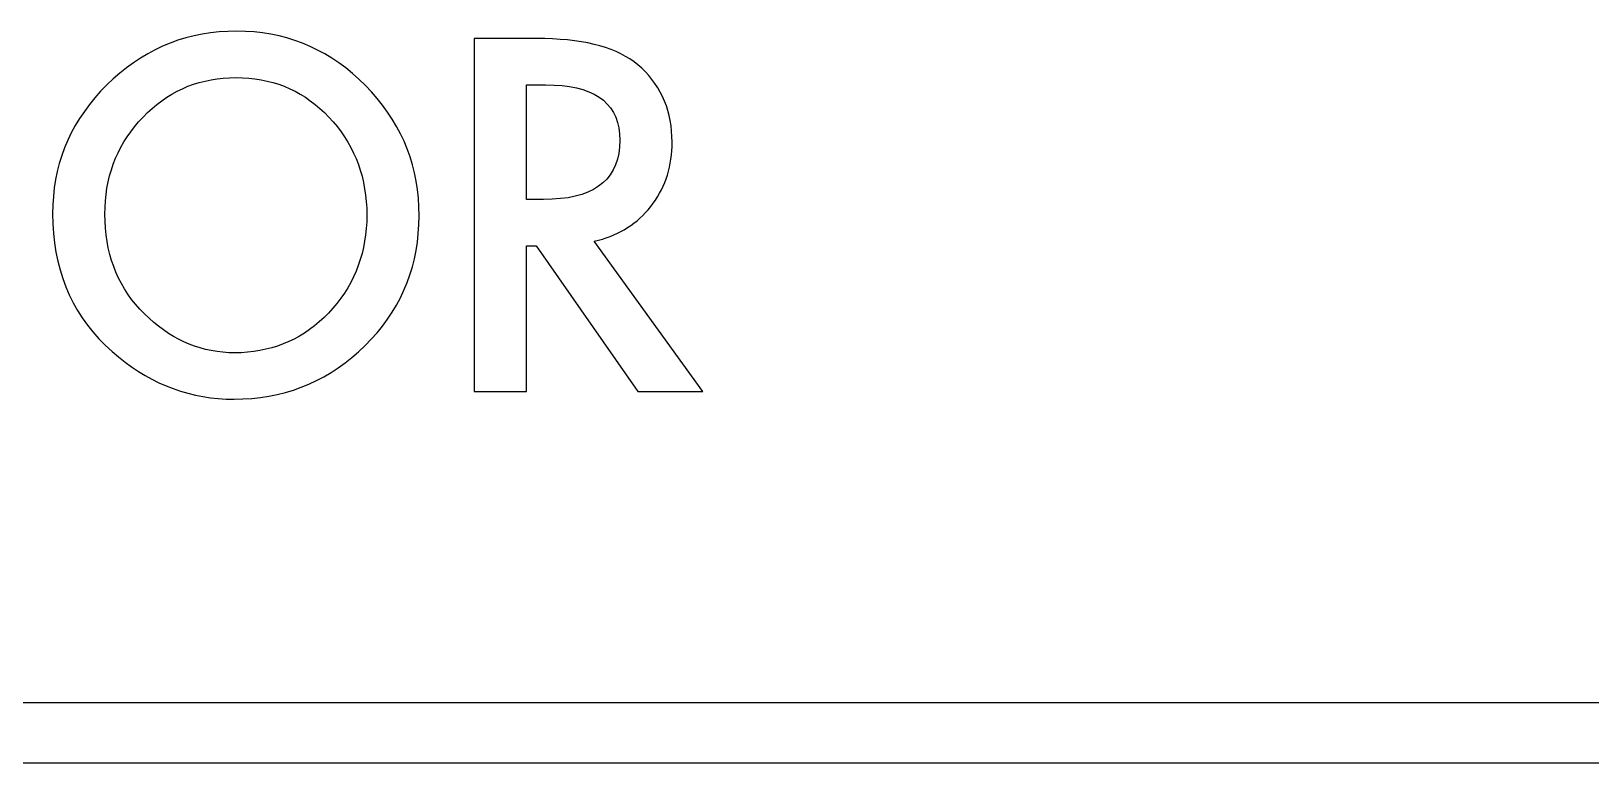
# Model space of a CAD drawing. Header units: metres. Extents: x 6 to 207, y 15 to 119.
# Drawn here: x 168.75 to 181.78, y 112.55 to 118.66 of the extents above; entities that cross this region are included whole.
import ezdxf

# ---------------------------------------------------------------- set-up
doc = ezdxf.new("R2010")
doc.units = ezdxf.units.M

msp = doc.modelspace()

# ---------------------------------------------------------------- linework, layer by layer
for p, q in [((169.914, 118.559), (169.85, 118.532)), ((169.979, 118.582), (169.914, 118.559)), ((170.045, 118.602), (169.979, 118.582)), ((170.113, 118.619), (170.045, 118.602)), ((170.182, 118.633), (170.113, 118.619)), ((170.252, 118.644), (170.182, 118.633)), ((170.323, 118.652), (170.252, 118.644)), ((170.396, 118.656), (170.323, 118.652)), ((170.47, 118.658), (170.396, 118.656)), ((170.543, 118.656), (170.47, 118.658)), ((170.615, 118.652), (170.543, 118.656)), ((170.685, 118.644), (170.615, 118.652)), ((170.754, 118.633), (170.685, 118.644)), ((170.823, 118.619), (170.754, 118.633)), ((170.889, 118.602), (170.823, 118.619)), ((170.955, 118.581), (170.889, 118.602)), ((171.02, 118.558), (170.955, 118.581)), ((171.083, 118.531), (171.02, 118.558)), ((172.975, 118.597), (172.453, 118.597)), ((172.453, 118.597), (172.453, 115.65)), ((173.043, 118.596), (172.975, 118.597)), ((173.108, 118.594), (173.043, 118.596)), ((173.172, 118.59), (173.108, 118.594)), ((173.233, 118.585), (173.172, 118.59)), ((173.291, 118.578), (173.233, 118.585)), ((173.348, 118.57), (173.291, 118.578)), ((173.402, 118.56), (173.348, 118.57)), ((173.454, 118.548), (173.402, 118.56)), ((173.503, 118.536), (173.454, 118.548)), ((169.666, 118.434), (169.607, 118.395)), ((169.726, 118.47), (169.666, 118.434)), ((169.788, 118.503), (169.726, 118.47)), ((169.85, 118.532), (169.788, 118.503)), ((171.145, 118.501), (171.083, 118.531)), ((171.205, 118.468), (171.145, 118.501)), ((171.265, 118.432), (171.205, 118.468)), ((171.323, 118.393), (171.265, 118.432)), ((173.551, 118.521), (173.503, 118.536)), ((173.596, 118.505), (173.551, 118.521)), ((173.639, 118.488), (173.596, 118.505)), ((173.679, 118.469), (173.639, 118.488)), ((173.718, 118.448), (173.679, 118.469)), ((173.754, 118.426), (173.718, 118.448)), ((173.788, 118.403), (173.754, 118.426)), ((169.494, 118.308), (169.439, 118.26)), ((169.55, 118.353), (169.494, 118.308)), ((169.607, 118.395), (169.55, 118.353)), ((171.38, 118.351), (171.323, 118.393)), ((171.436, 118.305), (171.38, 118.351)), ((171.49, 118.257), (171.436, 118.305)), ((173.819, 118.378), (173.788, 118.403)), ((173.852, 118.349), (173.819, 118.378)), ((173.883, 118.318), (173.852, 118.349)), ((173.912, 118.287), (173.883, 118.318)), ((173.938, 118.254), (173.912, 118.287)), ((169.333, 118.156), (169.284, 118.101)), ((169.385, 118.209), (169.333, 118.156)), ((169.439, 118.26), (169.385, 118.209)), ((169.928, 118.132), (169.972, 118.156)), ((169.972, 118.156), (170.017, 118.178)), ((170.017, 118.178), (170.062, 118.198)), ((170.062, 118.198), (170.109, 118.215)), ((170.109, 118.215), (170.157, 118.23)), ((170.157, 118.23), (170.206, 118.242)), ((170.206, 118.242), (170.255, 118.253)), ((170.255, 118.253), (170.306, 118.261)), ((170.306, 118.261), (170.357, 118.266)), ((170.357, 118.266), (170.41, 118.27)), ((170.41, 118.27), (170.464, 118.271)), ((170.464, 118.271), (170.518, 118.27)), ((170.518, 118.27), (170.571, 118.266)), ((170.571, 118.266), (170.622, 118.261)), ((170.622, 118.261), (170.673, 118.253)), ((170.673, 118.253), (170.723, 118.242)), ((170.723, 118.242), (170.772, 118.23)), ((170.772, 118.23), (170.82, 118.215)), ((170.82, 118.215), (170.866, 118.198)), ((170.866, 118.198), (170.912, 118.178)), ((170.912, 118.178), (170.957, 118.156)), ((170.957, 118.156), (171, 118.132)), ((171.544, 118.205), (171.49, 118.257)), ((171.595, 118.151), (171.544, 118.205)), ((171.643, 118.096), (171.595, 118.151)), ((172.89, 117.253), (172.89, 118.21)), ((172.89, 118.21), (173.049, 118.21)), ((173.049, 118.21), (173.12, 118.208)), ((173.12, 118.208), (173.187, 118.204)), ((173.187, 118.204), (173.249, 118.196)), ((173.249, 118.196), (173.307, 118.184)), ((173.307, 118.184), (173.36, 118.17)), ((173.36, 118.17), (173.41, 118.152)), ((173.41, 118.152), (173.455, 118.132)), ((173.963, 118.22), (173.938, 118.254)), ((173.986, 118.186), (173.963, 118.22)), ((174.007, 118.15), (173.986, 118.186)), ((174.026, 118.113), (174.007, 118.15)), ((169.239, 118.045), (169.197, 117.988)), ((169.284, 118.101), (169.239, 118.045)), ((169.763, 118.013), (169.803, 118.047)), ((169.803, 118.047), (169.844, 118.077)), ((169.844, 118.077), (169.886, 118.106)), ((169.886, 118.106), (169.928, 118.132)), ((171, 118.132), (171.043, 118.106)), ((171.043, 118.106), (171.084, 118.077)), ((171.084, 118.077), (171.125, 118.047)), ((171.125, 118.047), (171.164, 118.013)), ((171.688, 118.04), (171.643, 118.096)), ((171.73, 117.982), (171.688, 118.04)), ((173.455, 118.132), (173.496, 118.108)), ((173.496, 118.108), (173.532, 118.081)), ((173.532, 118.081), (173.564, 118.05)), ((173.564, 118.05), (173.592, 118.017)), ((174.043, 118.075), (174.026, 118.113)), ((174.058, 118.036), (174.043, 118.075)), ((174.071, 117.996), (174.058, 118.036)), ((169.157, 117.93), (169.121, 117.87)), ((169.197, 117.988), (169.157, 117.93)), ((169.616, 117.86), (169.65, 117.901)), ((169.65, 117.901), (169.687, 117.94)), ((169.687, 117.94), (169.725, 117.978)), ((169.725, 117.978), (169.763, 118.013)), ((171.164, 118.013), (171.202, 117.978)), ((171.202, 117.978), (171.24, 117.94)), ((171.24, 117.94), (171.276, 117.901)), ((171.276, 117.901), (171.31, 117.86)), ((171.769, 117.923), (171.73, 117.982)), ((171.805, 117.863), (171.769, 117.923)), ((173.592, 118.017), (173.616, 117.98)), ((173.616, 117.98), (173.635, 117.94)), ((173.635, 117.94), (173.65, 117.897)), ((173.65, 117.897), (173.661, 117.85)), ((174.081, 117.954), (174.071, 117.996)), ((174.09, 117.912), (174.081, 117.954)), ((174.097, 117.869), (174.09, 117.912)), ((169.088, 117.809), (169.059, 117.747)), ((169.121, 117.87), (169.088, 117.809)), ((169.527, 117.733), (169.555, 117.777)), ((169.555, 117.777), (169.584, 117.819)), ((169.584, 117.819), (169.616, 117.86)), ((171.31, 117.86), (171.341, 117.818)), ((171.341, 117.818), (171.371, 117.776)), ((171.371, 117.776), (171.398, 117.732)), ((171.837, 117.802), (171.805, 117.863)), ((171.867, 117.739), (171.837, 117.802)), ((173.661, 117.85), (173.667, 117.801)), ((173.667, 117.801), (173.669, 117.748)), ((174.102, 117.824), (174.097, 117.869)), ((174.105, 117.779), (174.102, 117.824)), ((174.106, 117.732), (174.105, 117.779)), ((169.032, 117.684), (169.009, 117.62)), ((169.059, 117.747), (169.032, 117.684)), ((169.458, 117.597), (169.479, 117.643)), ((169.479, 117.643), (169.502, 117.689)), ((169.502, 117.689), (169.527, 117.733)), ((171.398, 117.732), (171.423, 117.687)), ((171.423, 117.687), (171.446, 117.641)), ((171.446, 117.641), (171.467, 117.594)), ((171.893, 117.675), (171.867, 117.739)), ((171.917, 117.61), (171.893, 117.675)), ((173.66, 117.638), (173.649, 117.589)), ((173.667, 117.691), (173.66, 117.638)), ((173.669, 117.748), (173.667, 117.691)), ((174.101, 117.625), (174.104, 117.66)), ((174.104, 117.66), (174.106, 117.696)), ((174.106, 117.696), (174.106, 117.732)), ((168.988, 117.554), (168.971, 117.487)), ((169.009, 117.62), (168.988, 117.554)), ((169.408, 117.451), (169.423, 117.5)), ((169.423, 117.5), (169.439, 117.549)), ((169.439, 117.549), (169.458, 117.597)), ((171.467, 117.594), (171.486, 117.546)), ((171.486, 117.546), (171.502, 117.497)), ((171.502, 117.497), (171.516, 117.447)), ((171.937, 117.543), (171.917, 117.61)), ((171.954, 117.475), (171.937, 117.543)), ((173.614, 117.5), (173.59, 117.46)), ((173.634, 117.542), (173.614, 117.5)), ((173.649, 117.589), (173.634, 117.542)), ((174.076, 117.49), (174.084, 117.522)), ((174.084, 117.522), (174.091, 117.556)), ((174.091, 117.556), (174.096, 117.59)), ((174.096, 117.59), (174.101, 117.625)), ((168.957, 117.419), (168.946, 117.349)), ((168.971, 117.487), (168.957, 117.419)), ((169.386, 117.348), (169.396, 117.4)), ((169.396, 117.4), (169.408, 117.451)), ((171.516, 117.447), (171.528, 117.395)), ((171.528, 117.395), (171.538, 117.343)), ((171.968, 117.406), (171.954, 117.475)), ((171.979, 117.336), (171.968, 117.406)), ((173.528, 117.392), (173.491, 117.363)), ((173.561, 117.424), (173.528, 117.392)), ((173.59, 117.46), (173.561, 117.424)), ((174.031, 117.364), (174.044, 117.395)), ((174.044, 117.395), (174.056, 117.426)), ((174.056, 117.426), (174.067, 117.457)), ((174.067, 117.457), (174.076, 117.49)), ((168.938, 117.279), (168.933, 117.207)), ((168.946, 117.349), (168.938, 117.279)), ((169.37, 117.186), (169.373, 117.241)), ((169.373, 117.241), (169.379, 117.295)), ((169.379, 117.295), (169.386, 117.348)), ((171.538, 117.343), (171.546, 117.29)), ((171.546, 117.29), (171.551, 117.235)), ((171.987, 117.264), (171.979, 117.336)), ((171.991, 117.191), (171.987, 117.264)), ((173.032, 117.253), (172.89, 117.253)), ((173.105, 117.255), (173.032, 117.253)), ((173.173, 117.26), (173.105, 117.255)), ((173.237, 117.268), (173.173, 117.26)), ((173.297, 117.28), (173.237, 117.268)), ((173.352, 117.296), (173.297, 117.28)), ((173.403, 117.315), (173.352, 117.296)), ((173.449, 117.337), (173.403, 117.315)), ((173.491, 117.363), (173.449, 117.337)), ((173.948, 117.221), (173.967, 117.248)), ((173.967, 117.248), (173.985, 117.276)), ((173.985, 117.276), (174.002, 117.305)), ((174.002, 117.305), (174.017, 117.334)), ((174.017, 117.334), (174.031, 117.364)), ((168.933, 117.207), (168.932, 117.134)), ((168.932, 117.134), (168.933, 117.051)), ((169.369, 117.13), (169.37, 117.186)), ((169.37, 117.071), (169.369, 117.13)), ((171.551, 117.235), (171.555, 117.18)), ((171.555, 117.18), (171.556, 117.123)), ((171.556, 117.123), (171.555, 117.067)), ((171.993, 117.117), (171.991, 117.191)), ((171.991, 117.042), (171.993, 117.117)), ((173.837, 117.097), (173.861, 117.12)), ((173.861, 117.12), (173.884, 117.143)), ((173.884, 117.143), (173.906, 117.168)), ((173.906, 117.168), (173.927, 117.194)), ((173.927, 117.194), (173.948, 117.221)), ((168.933, 117.051), (168.939, 116.97)), ((169.373, 117.013), (169.37, 117.071)), ((169.379, 116.957), (169.373, 117.013)), ((171.551, 117.012), (171.546, 116.957)), ((171.555, 117.067), (171.551, 117.012)), ((171.986, 116.969), (171.991, 117.042)), ((173.649, 116.971), (173.678, 116.985)), ((173.678, 116.985), (173.707, 117.001)), ((173.707, 117.001), (173.734, 117.018)), ((173.734, 117.018), (173.761, 117.036)), ((173.761, 117.036), (173.787, 117.055)), ((173.787, 117.055), (173.813, 117.076)), ((173.813, 117.076), (173.837, 117.097)), ((168.939, 116.97), (168.947, 116.891)), ((168.947, 116.891), (168.959, 116.814)), ((169.387, 116.902), (169.379, 116.957)), ((169.397, 116.848), (169.387, 116.902)), ((169.41, 116.795), (169.397, 116.848)), ((171.528, 116.852), (171.516, 116.801)), ((171.538, 116.904), (171.528, 116.852)), ((171.546, 116.957), (171.538, 116.904)), ((171.968, 116.827), (171.979, 116.898)), ((171.979, 116.898), (171.986, 116.969)), ((172.89, 116.866), (172.971, 116.866)), ((172.89, 115.65), (172.89, 116.866)), ((172.971, 116.866), (173.819, 115.65)), ((173.456, 116.906), (173.49, 116.914)), ((174.364, 115.65), (173.456, 116.906)), ((173.49, 116.914), (173.524, 116.923)), ((173.524, 116.923), (173.556, 116.933)), ((173.556, 116.933), (173.588, 116.945)), ((173.588, 116.945), (173.619, 116.957)), ((173.619, 116.957), (173.649, 116.971)), ((168.959, 116.814), (168.975, 116.739)), ((168.975, 116.739), (168.994, 116.666)), ((169.425, 116.744), (169.41, 116.795)), ((169.442, 116.694), (169.425, 116.744)), ((171.502, 116.751), (171.485, 116.702)), ((171.516, 116.801), (171.502, 116.751)), ((171.937, 116.69), (171.954, 116.758)), ((171.954, 116.758), (171.968, 116.827)), ((168.994, 116.666), (169.016, 116.594)), ((169.016, 116.594), (169.042, 116.525)), ((169.461, 116.645), (169.442, 116.694)), ((169.483, 116.597), (169.461, 116.645)), ((169.506, 116.551), (169.483, 116.597)), ((171.445, 116.606), (171.422, 116.56)), ((171.466, 116.654), (171.445, 116.606)), ((171.485, 116.702), (171.466, 116.654)), ((171.893, 116.559), (171.916, 116.624)), ((171.916, 116.624), (171.937, 116.69)), ((169.042, 116.525), (169.071, 116.457)), ((169.071, 116.457), (169.104, 116.391)), ((169.533, 116.506), (169.506, 116.551)), ((169.561, 116.462), (169.533, 116.506)), ((169.592, 116.419), (169.561, 116.462)), ((171.369, 116.471), (171.339, 116.428)), ((171.397, 116.515), (171.369, 116.471)), ((171.422, 116.56), (171.397, 116.515)), ((171.837, 116.432), (171.866, 116.495)), ((171.866, 116.495), (171.893, 116.559)), ((169.104, 116.391), (169.14, 116.327)), ((169.14, 116.327), (169.179, 116.265)), ((169.625, 116.378), (169.592, 116.419)), ((169.66, 116.338), (169.625, 116.378)), ((169.698, 116.299), (169.66, 116.338)), ((171.273, 116.345), (171.237, 116.305)), ((171.307, 116.386), (171.273, 116.345)), ((171.339, 116.428), (171.307, 116.386)), ((171.768, 116.312), (171.804, 116.371)), ((171.804, 116.371), (171.837, 116.432)), ((169.179, 116.265), (169.222, 116.205)), ((169.222, 116.205), (169.269, 116.147)), ((169.737, 116.262), (169.698, 116.299)), ((169.776, 116.227), (169.737, 116.262)), ((169.816, 116.194), (169.776, 116.227)), ((171.119, 116.198), (171.078, 116.167)), ((171.159, 116.231), (171.119, 116.198)), ((171.199, 116.267), (171.159, 116.231)), ((171.237, 116.305), (171.199, 116.267)), ((171.642, 116.14), (171.687, 116.196)), ((171.687, 116.196), (171.729, 116.253)), ((171.729, 116.253), (171.768, 116.312)), ((169.269, 116.147), (169.319, 116.09)), ((169.319, 116.09), (169.372, 116.036)), ((169.857, 116.164), (169.816, 116.194)), ((169.899, 116.135), (169.857, 116.164)), ((169.941, 116.109), (169.899, 116.135)), ((169.984, 116.086), (169.941, 116.109)), ((170.028, 116.064), (169.984, 116.086)), ((170.072, 116.045), (170.028, 116.064)), ((170.904, 116.066), (170.858, 116.047)), ((170.949, 116.088), (170.904, 116.066)), ((170.993, 116.112), (170.949, 116.088)), ((171.036, 116.138), (170.993, 116.112)), ((171.078, 116.167), (171.036, 116.138)), ((171.542, 116.033), (171.593, 116.086)), ((171.593, 116.086), (171.642, 116.14)), ((169.372, 116.036), (169.429, 115.983)), ((169.429, 115.983), (169.482, 115.938)), ((169.482, 115.938), (169.537, 115.895)), ((170.117, 116.028), (170.072, 116.045)), ((170.163, 116.014), (170.117, 116.028)), ((170.21, 116.001), (170.163, 116.014)), ((170.257, 115.991), (170.21, 116.001)), ((170.305, 115.983), (170.257, 115.991)), ((170.353, 115.978), (170.305, 115.983)), ((170.403, 115.974), (170.353, 115.978)), ((170.453, 115.973), (170.403, 115.974)), ((170.507, 115.974), (170.453, 115.973)), ((170.56, 115.978), (170.507, 115.974)), ((170.612, 115.983), (170.56, 115.978)), ((170.663, 115.991), (170.612, 115.983)), ((170.713, 116.002), (170.663, 115.991)), ((170.762, 116.014), (170.713, 116.002)), ((170.81, 116.029), (170.762, 116.014)), ((170.858, 116.047), (170.81, 116.029)), ((171.376, 115.889), (171.432, 115.934)), ((171.432, 115.934), (171.488, 115.982)), ((171.488, 115.982), (171.542, 116.033)), ((169.537, 115.895), (169.592, 115.855)), ((169.592, 115.855), (169.648, 115.818)), ((169.648, 115.818), (169.704, 115.784)), ((171.198, 115.773), (171.258, 115.809)), ((171.258, 115.809), (171.318, 115.847)), ((171.318, 115.847), (171.376, 115.889)), ((169.704, 115.784), (169.762, 115.752)), ((169.762, 115.752), (169.82, 115.723)), ((169.82, 115.723), (169.879, 115.697)), ((169.879, 115.697), (169.939, 115.674)), ((169.939, 115.674), (170, 115.653)), ((170.943, 115.662), (171.009, 115.685)), ((171.009, 115.685), (171.073, 115.711)), ((171.073, 115.711), (171.136, 115.741)), ((171.136, 115.741), (171.198, 115.773)), ((170, 115.653), (170.061, 115.635)), ((170.061, 115.635), (170.124, 115.62)), ((170.124, 115.62), (170.187, 115.608)), ((170.187, 115.608), (170.251, 115.598)), ((170.251, 115.598), (170.315, 115.591)), ((170.315, 115.591), (170.381, 115.587)), ((170.381, 115.587), (170.447, 115.586)), ((170.447, 115.586), (170.521, 115.588)), ((170.521, 115.588), (170.595, 115.592)), ((170.595, 115.592), (170.667, 115.6)), ((170.667, 115.6), (170.738, 115.611)), ((170.738, 115.611), (170.808, 115.625)), ((170.808, 115.625), (170.876, 115.642)), ((170.876, 115.642), (170.943, 115.662)), ((172.453, 115.65), (172.89, 115.65)), ((173.819, 115.65), (174.364, 115.65)), ((203.38, 113.05), (111.58, 113.05)), ((111.586, 112.55), (203.374, 112.55))]:
    msp.add_line(p, q)

doc.saveas('drawing.dxf')
